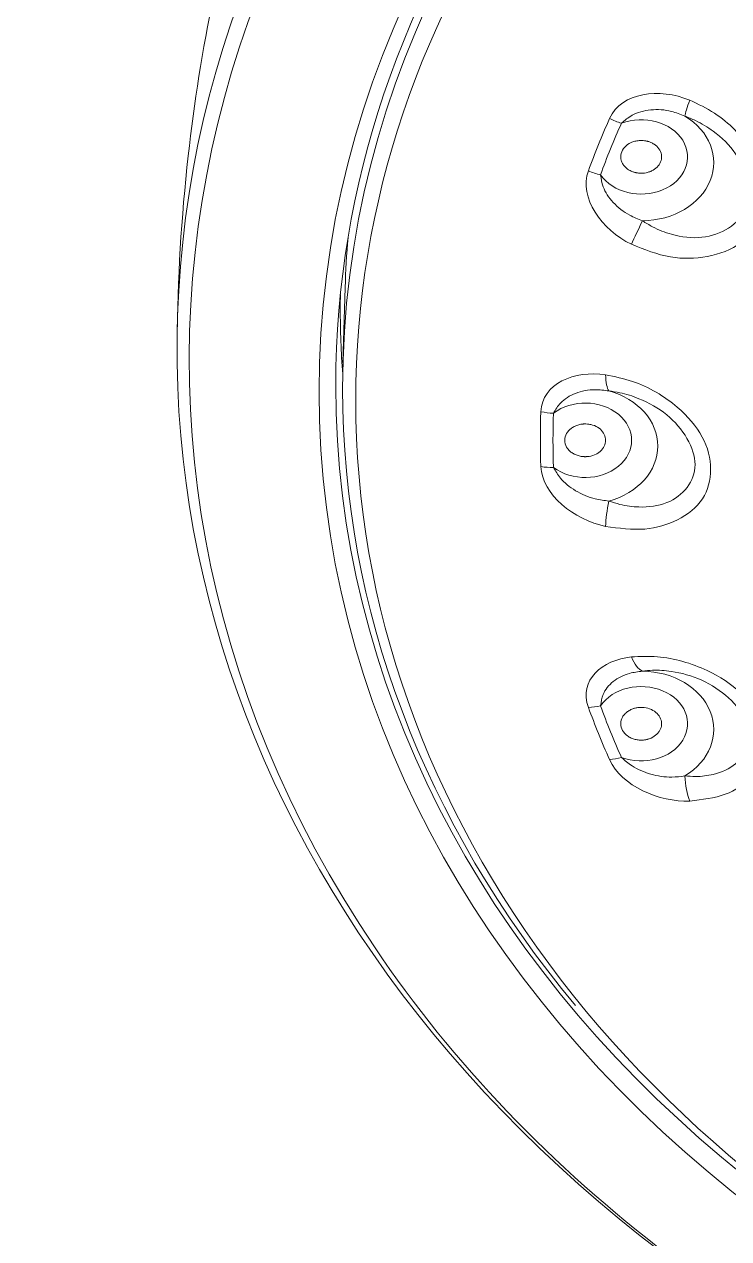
# Model space of a CAD drawing. Extents: x 4791 to 7950, y -233 to 2082.
# Drawn here: x 5922.34 to 5939.6, y 1169.87 to 1199.63 of the extents above; entities that cross this region are included whole.
import ezdxf

# ---------------------------------------------------------------- set-up
doc = ezdxf.new("R2010")
doc.units = 0
doc.header["$LTSCALE"] = 1.7
doc.header["$MEASUREMENT"] = 0
doc.layers.add('1', color=7, linetype='CONTINUOUS', true_color=0xffffff)

msp = doc.modelspace()

# ---------------------------------------------------------------- linework, layer by layer
at = {"layer": '1', "color": 7, "linetype": 'Continuous', "lineweight": 18}
msp.add_line((5930.202, 1193.181), (5930.148, 1191.34), dxfattribs=at)
at = {"layer": '1', "color": 7, "linetype": 'Continuous', "lineweight": 13}
for centre, major_axis, ratio, start_param, end_param in [((5964.082, 1191.41), (37.699, 0), 0.802817, 5.785835, 9.921285), ((5964.082, 1190.416), (33.622, 0), 0.802817, 0, 3.141593), ((5938.912, 1198.25), (-0.384, -0.923), 0.077926, 5.289844, 5.967873), ((5937.453, 1196.381), (1.136, 0), 0.802817, 3.645275, 8.292777), ((5937.453, 1196.241), (-1.779, 0), 0.802817, 1.589334, 4.065533), ((5964.082, 1189.464), (-29.098, 0), 0.802817, 5.940229, 5.997824), ((5964.082, 1189.435), (28.789, 0), 0.802817, 2.798636, 2.856231), ((5937.498, 1194.754), (-0.439, -0.899), 0.036724, 4.664379, 5.342408), ((5936.873, 1191.589), (-0.149, -0.989), 0.255139, 5.340669, 6.018698), ((5936.082, 1189.295), (-1.779, 0), 0.802817, 1.903493, 4.379692), ((5964.082, 1190.416), (33.622, 0), 0.802817, 3.141593, 3.695986), ((5936.082, 1189.435), (1.136, 0), 0.802817, 3.959434, 8.606936), ((5964.082, 1189.464), (-29.098, 0), 0.802817, 6.254388, 6.311983), ((5964.082, 1189.435), (28.789, 0), 0.802817, 3.112795, 3.17039), ((5936.873, 1187.914), (-0.207, -0.978), 0.211817, 4.725565, 5.403594), ((5937.498, 1184.749), (0.101, -0.995), 0.430232, 5.345452, 6.023481), ((5937.453, 1182.349), (-1.779, 0), 0.802817, 2.217652, 4.693852), ((5937.453, 1182.488), (1.136, 0), 0.802817, 4.273594, 8.921095), ((5964.082, 1189.464), (-29.098, 0), 0.802817, 0.285362, 0.342957), ((5964.082, 1189.435), (28.789, 0), 0.802817, 3.426954, 3.484549), ((5938.912, 1181.254), (0.039, -0.999), 0.38903, 4.74214, 5.420169)]:
    msp.add_ellipse(centre, major_axis=major_axis, ratio=ratio, start_param=start_param, end_param=end_param, dxfattribs=at)
at = {"layer": '1', "color": 7, "linetype": 'Continuous', "lineweight": 18}
for centre, major_axis, ratio, start_param, end_param in [((5964.082, 1191.685), (-37.999, 0), 0.802817, 2.426765, 7.349349), ((5964.082, 1190.784), (34.11, 0), 0.802817, 0, 3.141593), ((5964.082, 1190.7), (-33.944, 0), 0.802817, 3.141593, 6.283185), ((5936.97, 1197.803), (-0.914, 0.406), 0.561503, 1.50164, 1.815529), ((5936.458, 1196.537), (0.939, -0.343), 0.572113, 4.604596, 4.918484), ((5964.082, 1192.542), (-33.89, 0), 0.802817, 6.214659, 6.259722), ((5964.082, 1192.661), (-34, 0), 0.802817, 6.270521, 6.283185), ((5964.082, 1192.661), (-34, 0), 0.802817, 0, 0.058905), ((5964.082, 1190.784), (34.11, 0), 0.802817, 3.141593, 4.666836), ((5964.082, 1190.7), (-33.944, 0), 0.802817, 0, 0.588165), ((5935.306, 1190.696), (-0.999, 0.036), 0.595978, 1.278289, 1.592177), ((5935.306, 1189.365), (0.999, 0.036), 0.595978, 4.37712, 4.691008), ((5936.458, 1183.525), (-0.939, -0.343), 0.572113, 1.050813, 1.364701), ((5936.97, 1182.259), (0.914, 0.406), 0.561503, 4.153768, 4.467656), ((5964.082, 1190.416), (33.622, 0), 0.802817, 3.695986, 5.811161), ((5964.082, 1191.41), (37.699, 0), 0.802817, 3.6381, 4.268195)]:
    msp.add_ellipse(centre, major_axis=major_axis, ratio=ratio, start_param=start_param, end_param=end_param, dxfattribs=at)
msp.add_ellipse((5964.082, 1190.624), major_axis=(-34.52, 0), ratio=0.802817, dxfattribs=at)
for points, knots in [([(5937.265, 1220.652), (5936.279, 1219.576), (5934.638, 1217.583), (5932.737, 1214.777), (5931.496, 1212.647), (5930.602, 1210.933), (5929.872, 1209.384), (5929.165, 1207.71), (5928.437, 1205.764), (5927.652, 1203.275), (5926.878, 1200.091), (5926.266, 1196.201), (5926.096, 1193.377), (5926.084, 1191.852)], [0, 0, 0, 0, 0.139485, 0.246889, 0.321011, 0.372605, 0.430069, 0.483497, 0.54515, 0.627373, 0.731095, 0.855672, 1, 1, 1, 1]), ([(5938.525, 1197.381), (5938.417, 1197.424), (5938.147, 1197.53), (5937.687, 1197.559), (5937.251, 1197.444), (5937.053, 1197.276), (5936.97, 1197.207)], [0, 0, 0, 0, 0.200427, 0.49953, 0.790892, 1, 1, 1, 1]), ([(5937.607, 1196.763), (5937.599, 1196.765), (5937.582, 1196.769), (5937.549, 1196.775), (5937.488, 1196.783), (5937.401, 1196.783), (5937.299, 1196.766), (5937.171, 1196.721), (5937.038, 1196.626), (5936.949, 1196.468), (5936.949, 1196.322), (5936.995, 1196.213), (5937.048, 1196.14), (5937.119, 1196.078), (5937.189, 1196.038), (5937.242, 1196.017), (5937.272, 1196.007), (5937.292, 1196.001), (5937.307, 1195.997), (5937.323, 1195.993), (5937.351, 1195.988), (5937.439, 1195.975), (5937.551, 1195.982), (5937.667, 1196.016), (5937.772, 1196.065), (5937.878, 1196.154), (5937.951, 1196.289), (5937.959, 1196.439), (5937.899, 1196.583), (5937.797, 1196.68), (5937.697, 1196.734), (5937.64, 1196.754), (5937.611, 1196.762), (5937.607, 1196.763)], [0, 0, 0, 0, 0.007812, 0.015625, 0.03125, 0.0625, 0.09375, 0.125, 0.1875, 0.25, 0.3125, 0.34375, 0.375, 0.40625, 0.4375, 0.453125, 0.460938, 0.46875, 0.472656, 0.476562, 0.484375, 0.5, 0.5625, 0.59375, 0.625, 0.6875, 0.75, 0.8125, 0.875, 0.9375, 0.96875, 0.996094, 1, 1, 1, 1]), ([(5936.458, 1195.941), (5936.473, 1195.843), (5936.508, 1195.607), (5936.752, 1195.246), (5937.11, 1194.962), (5937.379, 1194.856), (5937.486, 1194.814)], [0, 0, 0, 0, 0.208279, 0.500324, 0.801781, 1, 1, 1, 1]), ([(5936.663, 1190.645), (5936.55, 1190.659), (5936.267, 1190.696), (5935.837, 1190.611), (5935.48, 1190.395), (5935.357, 1190.187), (5935.306, 1190.1)], [0, 0, 0, 0, 0.200427, 0.49953, 0.790892, 1, 1, 1, 1]), ([(5936.082, 1189.836), (5936.074, 1189.836), (5936.056, 1189.836), (5936.022, 1189.833), (5935.961, 1189.826), (5935.878, 1189.804), (5935.788, 1189.762), (5935.684, 1189.688), (5935.594, 1189.565), (5935.57, 1189.392), (5935.626, 1189.253), (5935.711, 1189.161), (5935.79, 1189.105), (5935.882, 1189.064), (5935.964, 1189.043), (5936.022, 1189.036), (5936.055, 1189.034), (5936.076, 1189.033), (5936.092, 1189.033), (5936.108, 1189.034), (5936.137, 1189.035), (5936.225, 1189.045), (5936.329, 1189.079), (5936.426, 1189.14), (5936.507, 1189.213), (5936.574, 1189.324), (5936.592, 1189.47), (5936.542, 1189.615), (5936.429, 1189.737), (5936.295, 1189.804), (5936.179, 1189.831), (5936.117, 1189.836), (5936.086, 1189.836), (5936.082, 1189.836)], [0, 0, 0, 0, 0.007812, 0.015625, 0.03125, 0.0625, 0.09375, 0.125, 0.1875, 0.25, 0.3125, 0.34375, 0.375, 0.40625, 0.4375, 0.453125, 0.460938, 0.46875, 0.472656, 0.476562, 0.484375, 0.5, 0.5625, 0.59375, 0.625, 0.6875, 0.75, 0.8125, 0.875, 0.9375, 0.96875, 0.996094, 1, 1, 1, 1]), ([(5935.306, 1188.769), (5935.357, 1188.679), (5935.479, 1188.464), (5935.837, 1188.179), (5936.268, 1187.996), (5936.551, 1187.96), (5936.663, 1187.945)], [0, 0, 0, 0, 0.208279, 0.500324, 0.801781, 1, 1, 1, 1]), ([(5937.486, 1183.777), (5937.378, 1183.763), (5937.108, 1183.729), (5936.751, 1183.544), (5936.508, 1183.252), (5936.473, 1183.024), (5936.458, 1182.928)], [0, 0, 0, 0, 0.200427, 0.49953, 0.790892, 1, 1, 1, 1]), ([(5937.298, 1182.87), (5937.29, 1182.868), (5937.274, 1182.863), (5937.241, 1182.852), (5937.187, 1182.83), (5937.117, 1182.789), (5937.046, 1182.727), (5936.976, 1182.63), (5936.938, 1182.491), (5936.982, 1182.321), (5937.089, 1182.203), (5937.205, 1182.136), (5937.302, 1182.102), (5937.405, 1182.086), (5937.491, 1182.086), (5937.549, 1182.094), (5937.581, 1182.1), (5937.601, 1182.105), (5937.616, 1182.109), (5937.632, 1182.113), (5937.658, 1182.122), (5937.739, 1182.154), (5937.824, 1182.211), (5937.893, 1182.294), (5937.942, 1182.383), (5937.963, 1182.505), (5937.923, 1182.649), (5937.82, 1182.774), (5937.666, 1182.862), (5937.513, 1182.892), (5937.392, 1182.889), (5937.331, 1182.878), (5937.302, 1182.871), (5937.298, 1182.87)], [0, 0, 0, 0, 0.007812, 0.015625, 0.03125, 0.0625, 0.09375, 0.125, 0.1875, 0.25, 0.3125, 0.34375, 0.375, 0.40625, 0.4375, 0.453125, 0.460938, 0.46875, 0.472656, 0.476562, 0.484375, 0.5, 0.5625, 0.59375, 0.625, 0.6875, 0.75, 0.8125, 0.875, 0.9375, 0.96875, 0.996094, 1, 1, 1, 1]), ([(5936.97, 1181.663), (5937.053, 1181.59), (5937.251, 1181.415), (5937.688, 1181.232), (5938.149, 1181.162), (5938.418, 1181.196), (5938.525, 1181.209)], [0, 0, 0, 0, 0.208279, 0.500324, 0.801781, 1, 1, 1, 1])]:
    msp.add_open_spline(points, degree=3, knots=knots, dxfattribs=at)
at = {"layer": '1', "color": 7, "linetype": 'Continuous', "lineweight": 13}
for points in [[(5938.642, 1197.771), (5937.908, 1198.076), (5936.97, 1197.972), (5936.679, 1197.319)], [(5936.162, 1196.04), (5935.92, 1195.377), (5936.494, 1194.589), (5937.213, 1194.238)], [(5936.582, 1191.039), (5935.819, 1191.154), (5935.022, 1190.829), (5934.997, 1190.136)], [(5934.997, 1188.791), (5935.022, 1188.101), (5935.816, 1187.487), (5936.582, 1187.325)], [(5937.213, 1184.126), (5936.496, 1184.053), (5935.919, 1183.553), (5936.162, 1182.888)], [(5936.679, 1181.608), (5936.969, 1180.958), (5937.906, 1180.564), (5938.642, 1180.593)]]:
    msp.add_open_spline(points, degree=3, dxfattribs=at)
for points, knots in [([(5938.642, 1197.771), (5938.851, 1197.672), (5939.253, 1197.481), (5939.762, 1197.058), (5940.221, 1196.481), (5940.554, 1195.722), (5940.435, 1194.882), (5939.944, 1194.205), (5939.106, 1193.898), (5938.146, 1193.866), (5937.53, 1194.112), (5937.213, 1194.238)], [0, 0, 0, 0, 0.087456, 0.169153, 0.25014, 0.377375, 0.499739, 0.622279, 0.749894, 0.871256, 1, 1, 1, 1]), ([(5937.486, 1194.814), (5937.567, 1194.763), (5937.791, 1194.623), (5938.282, 1194.436), (5939.184, 1194.321), (5939.855, 1194.729), (5940.17, 1195.507), (5939.99, 1196.316), (5939.305, 1196.971), (5938.853, 1197.25), (5938.612, 1197.346), (5938.525, 1197.381)], [0, 0, 0, 0, 0.046355, 0.127416, 0.254336, 0.50001, 0.500136, 0.746142, 0.872777, 0.954138, 1, 1, 1, 1]), ([(5936.582, 1191.039), (5936.802, 1190.995), (5937.229, 1190.909), (5937.834, 1190.628), (5938.45, 1190.187), (5939.02, 1189.543), (5939.216, 1188.713), (5939.024, 1187.949), (5938.388, 1187.455), (5937.545, 1187.194), (5936.909, 1187.28), (5936.582, 1187.325)], [0, 0, 0, 0, 0.087456, 0.169153, 0.25014, 0.377375, 0.499739, 0.622279, 0.749894, 0.871256, 1, 1, 1, 1]), ([(5936.663, 1187.945), (5936.752, 1187.916), (5936.997, 1187.836), (5937.493, 1187.775), (5938.327, 1187.88), (5938.774, 1188.43), (5938.774, 1189.248), (5938.325, 1189.978), (5937.491, 1190.439), (5936.995, 1190.598), (5936.751, 1190.632), (5936.663, 1190.645)], [0, 0, 0, 0, 0.046355, 0.127416, 0.254336, 0.50001, 0.500136, 0.746142, 0.872777, 0.954138, 1, 1, 1, 1]), ([(5937.213, 1184.126), (5937.424, 1184.136), (5937.833, 1184.157), (5938.475, 1184.034), (5939.188, 1183.763), (5939.939, 1183.286), (5940.432, 1182.544), (5940.556, 1181.771), (5940.185, 1181.149), (5939.542, 1180.699), (5938.948, 1180.629), (5938.642, 1180.593)], [0, 0, 0, 0, 0.087456, 0.169153, 0.25014, 0.377375, 0.499739, 0.622279, 0.749894, 0.871256, 1, 1, 1, 1]), ([(5938.525, 1181.209), (5938.613, 1181.202), (5938.854, 1181.184), (5939.307, 1181.244), (5939.991, 1181.542), (5940.17, 1182.171), (5939.855, 1182.949), (5939.182, 1183.536), (5938.279, 1183.777), (5937.789, 1183.81), (5937.566, 1183.786), (5937.486, 1183.777)], [0, 0, 0, 0, 0.046355, 0.127416, 0.254336, 0.50001, 0.500136, 0.746142, 0.872777, 0.954138, 1, 1, 1, 1])]:
    msp.add_open_spline(points, degree=3, knots=knots, dxfattribs=at)

doc.saveas('drawing.dxf')
